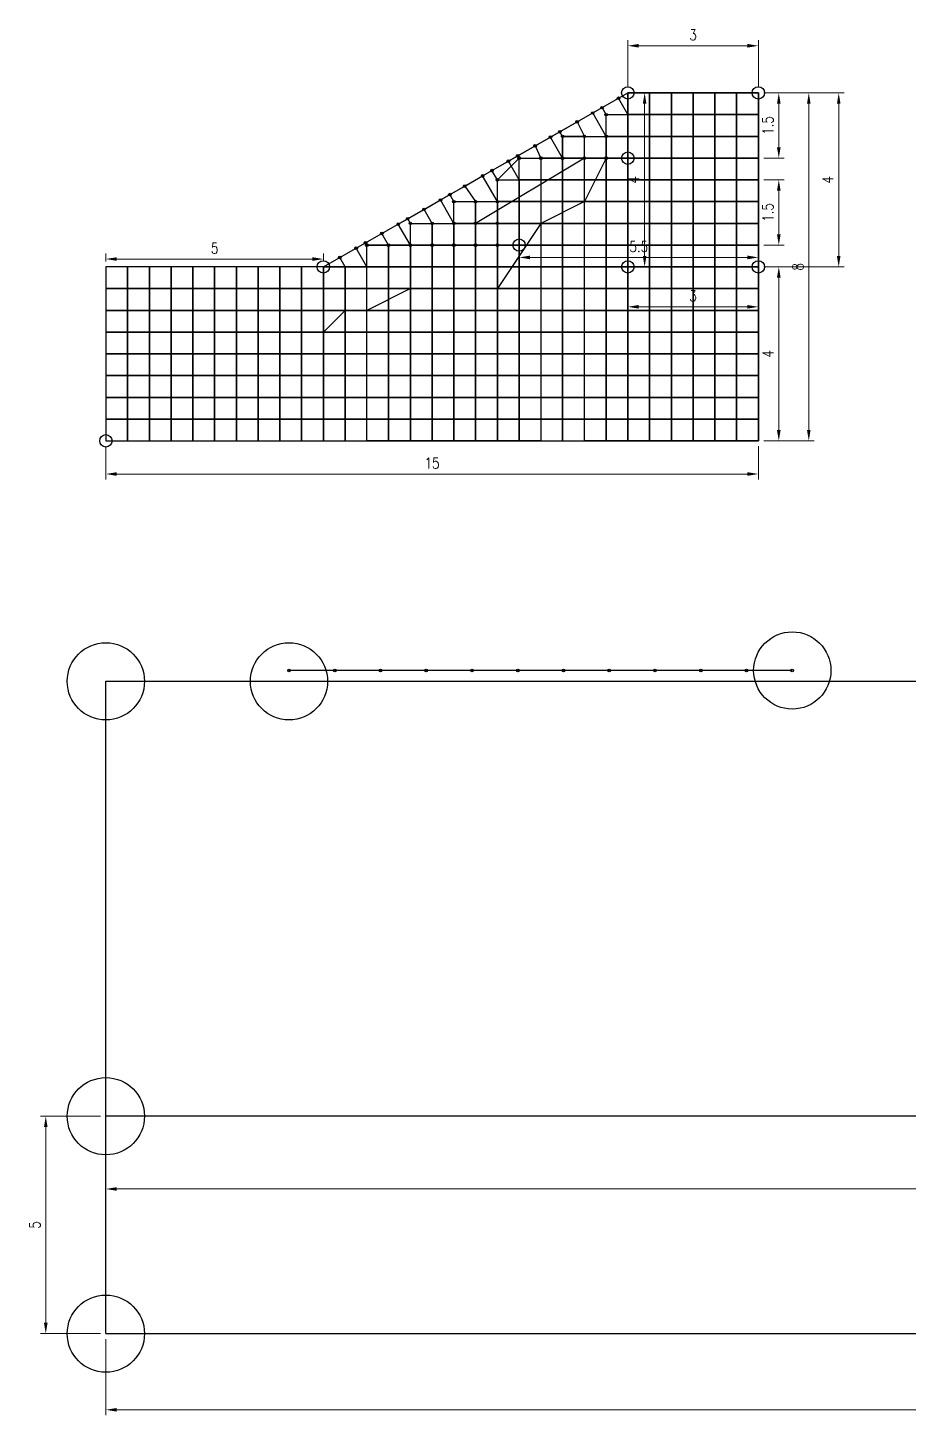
# Model space of a CAD drawing. Header units: millimetres. Extents: x -66 to 79, y -30 to 113.
# Drawn here: x -1.8 to 18.45, y -1.88 to 30.03 of the extents above; entities that cross this region are included whole.
import ezdxf

# ---------------------------------------------------------------- set-up
doc = ezdxf.new("R2010")
doc.units = ezdxf.units.MM
doc.layers.get('Defpoints').update_dxf_attribs({"color": 181})
for name, color, linetype in [('Interface_nodes', 161, 'Continuous'), ('Main_blokcs', 3, 'Continuous'), ('master_slave_nodes', 11, 'Continuous')]:
    doc.layers.add(name, color=color, linetype=linetype)
doc.styles.add('ROMANS', font='ROMANS.shx', dxfattribs={"width": 0.8})
doc.dimstyles.new('DIM_0.1', dxfattribs={"dimscale": 0.1, "dimtxt": 2.5, "dimasz": 2.5, "dimexe": 1.25, "dimexo": 1.25, "dimgap": 1.25, "dimtad": 1, "dimdec": 3, "dimzin": 11, "dimdsep": 46, "dimtxsty": 'ROMANS', "dimcen": 0, "dimclrd": 1, "dimclre": 1, "dimclrt": 7, "dimadec": 4, "dimazin": 3, "dimtfac": 1, "dimtdec": 3, "dimtofl": 0, "dimtmove": 2, "dimatfit": 3, "dimfxl": 1, "dimfrac": 2, "dimtolj": 1, "dimtzin": 11, "dimlwd": 0, "dimlwe": 0, "dimarcsym": 0})

# ---------------------------------------------------------------- blocks, each defined once
blk = doc.blocks.new('*D107')
at = {"layer": 'Defpoints', "color": 0, "transparency": 16777216}
for p in [(0, 20.53), (15, 20.53), (15, 19.767)]:
    blk.add_point(p, dxfattribs=at)
at = {"layer": 'master_slave_nodes', "color": 1, "lineweight": 0, "transparency": 16777216}
for p, q in [((0, 20.405), (0, 19.642)), ((15, 20.405), (15, 19.642)), ((0.25, 19.767), (14.75, 19.767))]:
    blk.add_line(p, q, dxfattribs=at)
at = {"layer": 'master_slave_nodes', "color": 1, "transparency": 16777216}
for points in [[(0.25, 19.808), (0.25, 19.725), (0, 19.767)], [(14.75, 19.808), (14.75, 19.725), (15, 19.767)]]:
    blk.add_solid(points, dxfattribs=at)
at = {"layer": 'master_slave_nodes', "color": 7, "transparency": 16777216, "insert": (7.5, 20.017), "char_height": 0.25, "attachment_point": 5, "style": 'ROMANS'}
blk.add_mtext('\\A1;15', dxfattribs=at)
blk = doc.blocks.new('*D108')
at = {"layer": 'Defpoints', "color": 0, "transparency": 16777216}
for p in [(15, 28.53), (15, 20.53), (16.16, 20.53)]:
    blk.add_point(p, dxfattribs=at)
at = {"layer": 'master_slave_nodes', "color": 1, "lineweight": 0, "transparency": 16777216}
for p, q in [((15.125, 28.53), (16.285, 28.53)), ((16.16, 28.28), (16.16, 20.78)), ((15.125, 20.53), (16.285, 20.53))]:
    blk.add_line(p, q, dxfattribs=at)
at = {"layer": 'master_slave_nodes', "color": 1, "transparency": 16777216}
for points in [[(16.118, 28.28), (16.201, 28.28), (16.16, 28.53)], [(16.118, 20.78), (16.201, 20.78), (16.16, 20.53)]]:
    blk.add_solid(points, dxfattribs=at)
at = {"layer": 'master_slave_nodes', "color": 7, "transparency": 16777216, "insert": (15.91, 24.53), "char_height": 0.25, "attachment_point": 5, "rotation": 90, "style": 'ROMANS'}
blk.add_mtext('\\A1;8', dxfattribs=at)
blk = doc.blocks.new('*D109')
at = {"layer": 'Defpoints', "color": 0, "transparency": 16777216}
for p in [(12, 29.614), (12, 28.53), (15, 28.53)]:
    blk.add_point(p, dxfattribs=at)
at = {"layer": 'master_slave_nodes', "color": 1, "lineweight": 0, "transparency": 16777216}
for p, q in [((12, 28.655), (12, 29.739)), ((15, 28.655), (15, 29.739)), ((14.75, 29.614), (12.25, 29.614))]:
    blk.add_line(p, q, dxfattribs=at)
at = {"layer": 'master_slave_nodes', "color": 1, "transparency": 16777216}
for points in [[(12.25, 29.656), (12.25, 29.572), (12, 29.614)], [(14.75, 29.656), (14.75, 29.572), (15, 29.614)]]:
    blk.add_solid(points, dxfattribs=at)
at = {"layer": 'master_slave_nodes', "color": 7, "transparency": 16777216, "insert": (13.5, 29.864), "char_height": 0.25, "attachment_point": 5, "style": 'ROMANS'}
blk.add_mtext('\\A1;3', dxfattribs=at)
blk = doc.blocks.new('*D110')
at = {"layer": 'Defpoints', "color": 0, "transparency": 16777216}
for p in [(12, 28.53), (12, 24.53), (12.386, 24.53)]:
    blk.add_point(p, dxfattribs=at)
at = {"layer": 'master_slave_nodes', "color": 1, "lineweight": 0, "transparency": 16777216}
for p, q in [((12.125, 28.53), (12.511, 28.53)), ((12.386, 28.28), (12.386, 24.78)), ((12.125, 24.53), (12.511, 24.53))]:
    blk.add_line(p, q, dxfattribs=at)
at = {"layer": 'master_slave_nodes', "color": 1, "transparency": 16777216}
for points in [[(12.344, 28.28), (12.427, 28.28), (12.386, 28.53)], [(12.344, 24.78), (12.427, 24.78), (12.386, 24.53)]]:
    blk.add_solid(points, dxfattribs=at)
at = {"layer": 'master_slave_nodes', "color": 7, "transparency": 16777216, "insert": (12.136, 26.53), "char_height": 0.25, "attachment_point": 5, "rotation": 90, "style": 'ROMANS'}
blk.add_mtext('\\A1;4', dxfattribs=at)
blk = doc.blocks.new('*D111')
at = {"layer": 'Defpoints', "color": 0, "transparency": 16777216}
for p in [(0, 24.71), (0, 24.53), (5, 24.53)]:
    blk.add_point(p, dxfattribs=at)
at = {"layer": 'master_slave_nodes', "color": 1, "lineweight": 0, "transparency": 16777216}
for p, q in [((0, 24.655), (0, 24.835)), ((4.75, 24.71), (0.25, 24.71)), ((5, 24.655), (5, 24.835))]:
    blk.add_line(p, q, dxfattribs=at)
at = {"layer": 'master_slave_nodes', "color": 1, "transparency": 16777216}
for points in [[(0.25, 24.751), (0.25, 24.668), (0, 24.71)], [(4.75, 24.751), (4.75, 24.668), (5, 24.71)]]:
    blk.add_solid(points, dxfattribs=at)
at = {"layer": 'master_slave_nodes', "color": 7, "transparency": 16777216, "insert": (2.5, 24.96), "char_height": 0.25, "attachment_point": 5, "style": 'ROMANS'}
blk.add_mtext('\\A1;5', dxfattribs=at)
blk = doc.blocks.new('*D112')
at = {"layer": 'Defpoints', "color": 0, "transparency": 16777216}
for p in [(15, 24.53), (15.47, 24.53), (15, 20.53)]:
    blk.add_point(p, dxfattribs=at)
at = {"layer": 'Main_blokcs', "color": 1, "lineweight": 0, "transparency": 16777216}
for p, q in [((15.125, 24.53), (15.595, 24.53)), ((15.47, 20.78), (15.47, 24.28)), ((15.125, 20.53), (15.595, 20.53))]:
    blk.add_line(p, q, dxfattribs=at)
at = {"layer": 'Main_blokcs', "color": 1, "transparency": 16777216}
for points in [[(15.428, 24.28), (15.512, 24.28), (15.47, 24.53)], [(15.428, 20.78), (15.512, 20.78), (15.47, 20.53)]]:
    blk.add_solid(points, dxfattribs=at)
at = {"layer": 'Main_blokcs', "color": 7, "transparency": 16777216, "insert": (15.22, 22.53), "char_height": 0.25, "attachment_point": 5, "rotation": 90, "style": 'ROMANS'}
blk.add_mtext('\\A1;4', dxfattribs=at)
blk = doc.blocks.new('*D113')
at = {"layer": 'Defpoints', "color": 0, "transparency": 16777216}
for p in [(15, 28.53), (15.47, 28.53), (15, 27.03)]:
    blk.add_point(p, dxfattribs=at)
at = {"layer": 'Main_blokcs', "color": 1, "lineweight": 0, "transparency": 16777216}
for p, q in [((15.125, 28.53), (15.595, 28.53)), ((15.47, 27.28), (15.47, 28.28)), ((15.125, 27.03), (15.595, 27.03))]:
    blk.add_line(p, q, dxfattribs=at)
at = {"layer": 'Main_blokcs', "color": 1, "transparency": 16777216}
for points in [[(15.428, 28.28), (15.512, 28.28), (15.47, 28.53)], [(15.428, 27.28), (15.512, 27.28), (15.47, 27.03)]]:
    blk.add_solid(points, dxfattribs=at)
at = {"layer": 'Main_blokcs', "color": 7, "transparency": 16777216, "insert": (15.22, 27.78), "char_height": 0.25, "attachment_point": 5, "rotation": 90, "style": 'ROMANS'}
blk.add_mtext('\\A1;1.5', dxfattribs=at)
blk = doc.blocks.new('*D114')
at = {"layer": 'Defpoints', "color": 0, "transparency": 16777216}
for p in [(9.5, 25.03), (15, 25.03), (15, 24.747)]:
    blk.add_point(p, dxfattribs=at)
at = {"layer": 'Main_blokcs', "color": 1, "lineweight": 0, "transparency": 16777216}
for p, q in [((9.5, 24.905), (9.5, 24.622)), ((15, 24.905), (15, 24.622)), ((9.75, 24.747), (14.75, 24.747))]:
    blk.add_line(p, q, dxfattribs=at)
at = {"layer": 'Main_blokcs', "color": 1, "transparency": 16777216}
for points in [[(9.75, 24.789), (9.75, 24.705), (9.5, 24.747)], [(14.75, 24.789), (14.75, 24.705), (15, 24.747)]]:
    blk.add_solid(points, dxfattribs=at)
at = {"layer": 'Main_blokcs', "color": 7, "transparency": 16777216, "insert": (12.25, 24.997), "char_height": 0.25, "attachment_point": 5, "style": 'ROMANS'}
blk.add_mtext('\\A1;5.5', dxfattribs=at)
blk = doc.blocks.new('*D115')
at = {"layer": 'Defpoints', "color": 0, "transparency": 16777216}
for p in [(15, 26.53), (15.47, 26.53), (15, 25.03)]:
    blk.add_point(p, dxfattribs=at)
at = {"layer": 'Main_blokcs', "color": 1, "lineweight": 0, "transparency": 16777216}
for p, q in [((15.125, 26.53), (15.595, 26.53)), ((15.47, 25.28), (15.47, 26.28)), ((15.125, 25.03), (15.595, 25.03))]:
    blk.add_line(p, q, dxfattribs=at)
at = {"layer": 'Main_blokcs', "color": 1, "transparency": 16777216}
for points in [[(15.428, 26.28), (15.512, 26.28), (15.47, 26.53)], [(15.428, 25.28), (15.512, 25.28), (15.47, 25.03)]]:
    blk.add_solid(points, dxfattribs=at)
at = {"layer": 'Main_blokcs', "color": 7, "transparency": 16777216, "insert": (15.22, 25.78), "char_height": 0.25, "attachment_point": 5, "rotation": 90, "style": 'ROMANS'}
blk.add_mtext('\\A1;1.5', dxfattribs=at)
blk = doc.blocks.new('*D116')
at = {"layer": 'Defpoints', "color": 0, "transparency": 16777216}
for p in [(12, 24.53), (15, 24.53), (15, 23.611)]:
    blk.add_point(p, dxfattribs=at)
at = {"layer": 'Main_blokcs', "color": 1, "lineweight": 0, "transparency": 16777216}
for p, q in [((12, 24.405), (12, 23.486)), ((15, 24.405), (15, 23.486)), ((12.25, 23.611), (14.75, 23.611))]:
    blk.add_line(p, q, dxfattribs=at)
at = {"layer": 'Main_blokcs', "color": 1, "transparency": 16777216}
for points in [[(12.25, 23.653), (12.25, 23.57), (12, 23.611)], [(14.75, 23.653), (14.75, 23.57), (15, 23.611)]]:
    blk.add_solid(points, dxfattribs=at)
at = {"layer": 'Main_blokcs', "color": 7, "transparency": 16777216, "insert": (13.5, 23.861), "char_height": 0.25, "attachment_point": 5, "style": 'ROMANS'}
blk.add_mtext('\\A1;3', dxfattribs=at)
blk = doc.blocks.new('*D117')
at = {"layer": 'Defpoints', "color": 0, "transparency": 16777216}
for p in [(15, 28.53), (16.848, 28.53), (15, 24.53)]:
    blk.add_point(p, dxfattribs=at)
at = {"layer": 'Main_blokcs', "color": 1, "lineweight": 0, "transparency": 16777216}
for p, q in [((15.125, 28.53), (16.973, 28.53)), ((16.848, 24.78), (16.848, 28.28)), ((15.125, 24.53), (16.973, 24.53))]:
    blk.add_line(p, q, dxfattribs=at)
at = {"layer": 'Main_blokcs', "color": 1, "transparency": 16777216}
for points in [[(16.806, 28.28), (16.889, 28.28), (16.848, 28.53)], [(16.806, 24.78), (16.889, 24.78), (16.848, 24.53)]]:
    blk.add_solid(points, dxfattribs=at)
at = {"layer": 'Main_blokcs', "color": 7, "transparency": 16777216, "insert": (16.598, 26.53), "char_height": 0.25, "attachment_point": 5, "rotation": 90, "style": 'ROMANS'}
blk.add_mtext('\\A1;4', dxfattribs=at)
blk = doc.blocks.new('*D125')
at = {"layer": 'Defpoints', "color": 0, "transparency": 16777216}
for p in [(0, 0), (60, 0), (60, -1.751)]:
    blk.add_point(p, dxfattribs=at)
at = {"layer": 'Main_blokcs', "color": 1, "lineweight": 0, "transparency": 16777216}
for p, q in [((0, -0.125), (0, -1.876)), ((60, -0.125), (60, -1.876)), ((0.25, -1.751), (59.75, -1.751))]:
    blk.add_line(p, q, dxfattribs=at)
at = {"layer": 'Main_blokcs', "color": 1, "transparency": 16777216}
for points in [[(0.25, -1.709), (0.25, -1.793), (0, -1.751)], [(59.75, -1.709), (59.75, -1.793), (60, -1.751)]]:
    blk.add_solid(points, dxfattribs=at)
at = {"layer": 'Main_blokcs', "color": 7, "transparency": 16777216, "insert": (30, -1.501), "char_height": 0.25, "attachment_point": 5, "style": 'ROMANS'}
blk.add_mtext('\\A1;60', dxfattribs=at)
blk = doc.blocks.new('*D126')
at = {"layer": 'Defpoints', "color": 0, "transparency": 16777216}
for p in [(-1.381, 5), (0, 5), (0, 0)]:
    blk.add_point(p, dxfattribs=at)
at = {"layer": 'Main_blokcs', "color": 1, "lineweight": 0, "transparency": 16777216}
for p, q in [((-0.125, 5), (-1.506, 5)), ((-1.381, 0.25), (-1.381, 4.75)), ((-0.125, 0), (-1.506, 0))]:
    blk.add_line(p, q, dxfattribs=at)
at = {"layer": 'Main_blokcs', "color": 1, "transparency": 16777216}
for points in [[(-1.423, 4.75), (-1.34, 4.75), (-1.381, 5)], [(-1.423, 0.25), (-1.34, 0.25), (-1.381, 0)]]:
    blk.add_solid(points, dxfattribs=at)
at = {"layer": 'Main_blokcs', "color": 7, "transparency": 16777216, "insert": (-1.631, 2.5), "char_height": 0.25, "attachment_point": 5, "rotation": 90, "style": 'ROMANS'}
blk.add_mtext('\\A1;5', dxfattribs=at)
blk = doc.blocks.new('*D134')
at = {"layer": 'Defpoints', "color": 0, "transparency": 16777216}
for p in [(0, 5), (40, 5), (0, 3.327)]:
    blk.add_point(p, dxfattribs=at)
at = {"layer": 'Main_blokcs', "color": 1, "lineweight": 0, "transparency": 16777216}
for p, q in [((0, 4.875), (0, 3.202)), ((40, 4.875), (40, 3.202)), ((39.75, 3.327), (0.25, 3.327))]:
    blk.add_line(p, q, dxfattribs=at)
at = {"layer": 'Main_blokcs', "color": 1, "transparency": 16777216}
for points in [[(0.25, 3.368), (0.25, 3.285), (0, 3.327)], [(39.75, 3.368), (39.75, 3.285), (40, 3.327)]]:
    blk.add_solid(points, dxfattribs=at)
at = {"layer": 'Main_blokcs', "color": 7, "transparency": 16777216, "insert": (20, 3.577), "char_height": 0.25, "attachment_point": 5, "style": 'ROMANS'}
blk.add_mtext('\\A1;40', dxfattribs=at)
blk = doc.blocks.new('*U137')
at = {"layer": 'Interface_nodes'}
blk.add_circle((0, 0), 0.0296, dxfattribs=at)
blk = doc.blocks.new('*U138')
at = {"layer": 'Main_blokcs', "color": 0, "linetype": 'ByBlock', "lineweight": -2, "transparency": 16777216}
for p in [(4.21, 15.249), (5.262, 15.249), (6.314, 15.249), (7.365, 15.249), (8.417, 15.249), (9.469, 15.249), (10.521, 15.249), (11.573, 15.249), (12.625, 15.249), (13.676, 15.249), (14.728, 15.249), (15.78, 15.249)]:
    blk.add_blockref('*U137', p, dxfattribs=at)

msp = doc.modelspace()

# ---------------------------------------------------------------- linework, layer by layer
for points in [[(12, 28.5296), (12.5, 28.5296), (12.5, 28.0296), (12, 28.0296)], [(12.5, 28.5296), (13, 28.5296), (13, 28.0296), (12.5, 28.0296)], [(13, 28.5296), (13.5, 28.5296), (13.5, 28.0296), (13, 28.0296)], [(13.5, 28.5296), (14, 28.5296), (14, 28.0296), (13.5, 28.0296)], [(14, 28.5296), (14.5, 28.5296), (14.5, 28.0296), (14, 28.0296)], [(14.5, 28.5296), (15, 28.5296), (15, 28.0296), (14.5, 28.0296)], [(11.5, 28.0296), (12, 28.0296), (12, 27.5296), (11.5, 27.5296)], [(12, 28.0296), (12.5, 28.0296), (12.5, 27.5296), (12, 27.5296)], [(12.5, 28.0296), (13, 28.0296), (13, 27.5296), (12.5, 27.5296)], [(13, 28.0296), (13.5, 28.0296), (13.5, 27.5296), (13, 27.5296)], [(13.5, 28.0296), (14, 28.0296), (14, 27.5296), (13.5, 27.5296)], [(14, 28.0296), (14.5, 28.0296), (14.5, 27.5296), (14, 27.5296)], [(14.5, 28.0296), (15, 28.0296), (15, 27.5296), (14.5, 27.5296)], [(11, 27.5296), (10.5, 27.5296), (10.5, 27.0296), (11, 27.0296)], [(11, 27.5296), (11.5, 27.5296), (11.5, 27.0296), (11, 27.0296)], [(11.5, 27.5296), (12, 27.5296), (12, 27.0296), (11.5, 27.0296)], [(12, 27.5296), (12.5, 27.5296), (12.5, 27.0296), (12, 27.0296)], [(12.5, 27.5296), (13, 27.5296), (13, 27.0296), (12.5, 27.0296)], [(13, 27.5296), (13.5, 27.5296), (13.5, 27.0296), (13, 27.0296)], [(13.5, 27.5296), (14, 27.5296), (14, 27.0296), (13.5, 27.0296)], [(14, 27.5296), (14.5, 27.5296), (14.5, 27.0296), (14, 27.0296)], [(14.5, 27.5296), (15, 27.5296), (15, 27.0296), (14.5, 27.0296)], [(9.5, 27.0296), (10, 27.0296), (10, 26.5296), (9.5, 26.5296)], [(10.5, 27.0296), (10, 27.0296), (10, 26.5296), (10.5, 26.5296)], [(11, 27.0296), (10.5, 27.0296), (10.5, 26.5296), (11, 26.5296)], [(11, 27.0296), (11.5, 27.0296), (11.5, 26.5296), (11, 26.5296)], [(11.5, 27.0296), (12, 27.0296), (12, 26.5296), (11.5, 26.5296)], [(12, 27.0296), (12.5, 27.0296), (12.5, 26.5296), (12, 26.5296)], [(12.5, 27.0296), (13, 27.0296), (13, 26.5296), (12.5, 26.5296)], [(13, 27.0296), (13.5, 27.0296), (13.5, 26.5296), (13, 26.5296)], [(13.5, 27.0296), (14, 27.0296), (14, 26.5296), (13.5, 26.5296)], [(14, 27.0296), (14.5, 27.0296), (14.5, 26.5296), (14, 26.5296)], [(14.5, 27.0296), (15, 27.0296), (15, 26.5296), (14.5, 26.5296)], [(9, 26.5296), (9.5, 26.5296), (9.5, 26.0296), (9, 26.0296)], [(9.5, 26.5296), (10, 26.5296), (10, 26.0296), (9.5, 26.0296)], [(10.5, 26.5296), (10, 26.5296), (10, 26.0296), (10.5, 26.0296)], [(11, 26.5296), (10.5, 26.5296), (10.5, 26.0296), (11, 26.0296)], [(11, 26.5296), (11.5, 26.5296), (11.5, 26.0296), (11, 26.0296)], [(11.5, 26.5296), (12, 26.5296), (12, 26.0296), (11.5, 26.0296)], [(12, 26.5296), (12.5, 26.5296), (12.5, 26.0296), (12, 26.0296)], [(12.5, 26.5296), (13, 26.5296), (13, 26.0296), (12.5, 26.0296)], [(13, 26.5296), (13.5, 26.5296), (13.5, 26.0296), (13, 26.0296)], [(13.5, 26.5296), (14, 26.5296), (14, 26.0296), (13.5, 26.0296)], [(14, 26.5296), (14.5, 26.5296), (14.5, 26.0296), (14, 26.0296)], [(14.5, 26.5296), (15, 26.5296), (15, 26.0296), (14.5, 26.0296)], [(8, 26.0296), (8.5, 26.0296), (8.5, 25.5296), (8, 25.5296)], [(8.5, 26.0296), (9, 26.0296), (9, 25.5296), (8.5, 25.5296)], [(9, 26.0296), (9.5, 26.0296), (9.5, 25.5296), (9, 25.5296)], [(9.5, 26.0296), (10, 26.0296), (10, 25.5296), (9.5, 25.5296)], [(10.5, 26.0296), (10, 26.0296), (10, 25.5296), (10.5, 25.5296)], [(11, 26.0296), (10.5, 26.0296), (10.5, 25.5296), (11, 25.5296)], [(11, 26.0296), (11.5, 26.0296), (11.5, 25.5296), (11, 25.5296)], [(11.5, 26.0296), (12, 26.0296), (12, 25.5296), (11.5, 25.5296)], [(12, 26.0296), (12.5, 26.0296), (12.5, 25.5296), (12, 25.5296)], [(12.5, 26.0296), (13, 26.0296), (13, 25.5296), (12.5, 25.5296)], [(13, 26.0296), (13.5, 26.0296), (13.5, 25.5296), (13, 25.5296)], [(13.5, 26.0296), (14, 26.0296), (14, 25.5296), (13.5, 25.5296)], [(14, 26.0296), (14.5, 26.0296), (14.5, 25.5296), (14, 25.5296)], [(14.5, 26.0296), (15, 26.0296), (15, 25.5296), (14.5, 25.5296)], [(7, 25.5296), (7.5, 25.5296), (7.5, 25.0296), (7, 25.0296)], [(7.5, 25.5296), (8, 25.5296), (8, 25.0296), (7.5, 25.0296)], [(8, 25.5296), (8.5, 25.5296), (8.5, 25.0296), (8, 25.0296)], [(8.5, 25.5296), (9, 25.5296), (9, 25.0296), (8.5, 25.0296)], [(9, 25.5296), (9.5, 25.5296), (9.5, 25.0296), (9, 25.0296)], [(9.5, 25.5296), (10, 25.5296), (10, 25.0296), (9.5, 25.0296)], [(10.5, 25.5296), (10, 25.5296), (10, 25.0296), (10.5, 25.0296)], [(11, 25.5296), (10.5, 25.5296), (10.5, 25.0296), (11, 25.0296)], [(11, 25.5296), (11.5, 25.5296), (11.5, 25.0296), (11, 25.0296)], [(11.5, 25.5296), (12, 25.5296), (12, 25.0296), (11.5, 25.0296)], [(12, 25.5296), (12.5, 25.5296), (12.5, 25.0296), (12, 25.0296)], [(12.5, 25.5296), (13, 25.5296), (13, 25.0296), (12.5, 25.0296)], [(13, 25.5296), (13.5, 25.5296), (13.5, 25.0296), (13, 25.0296)], [(13.5, 25.5296), (14, 25.5296), (14, 25.0296), (13.5, 25.0296)], [(14, 25.5296), (14.5, 25.5296), (14.5, 25.0296), (14, 25.0296)], [(14.5, 25.5296), (15, 25.5296), (15, 25.0296), (14.5, 25.0296)], [(6, 25.0296), (6.5, 25.0296), (6.5, 24.5296), (6, 24.5296)], [(6.5, 25.0296), (7, 25.0296), (7, 24.5296), (6.5, 24.5296)], [(7, 25.0296), (7.5, 25.0296), (7.5, 24.5296), (7, 24.5296)], [(7.5, 25.0296), (8, 25.0296), (8, 24.5296), (7.5, 24.5296)], [(8, 25.0296), (8.5, 25.0296), (8.5, 24.5296), (8, 24.5296)], [(8.5, 25.0296), (9, 25.0296), (9, 24.5296), (8.5, 24.5296)], [(9, 25.0296), (9.5, 25.0296), (9.5, 24.5296), (9, 24.5296)], [(9.5, 25.0296), (10, 25.0296), (10, 24.5296), (9.5, 24.5296)], [(10.5, 25.0296), (10, 25.0296), (10, 24.5296), (10.5, 24.5296)], [(11, 25.0296), (10.5, 25.0296), (10.5, 24.5296), (11, 24.5296)], [(11, 25.0296), (11.5, 25.0296), (11.5, 24.5296), (11, 24.5296)], [(11.5, 25.0296), (12, 25.0296), (12, 24.5296), (11.5, 24.5296)], [(12, 25.0296), (12.5, 25.0296), (12.5, 24.5296), (12, 24.5296)], [(12.5, 25.0296), (13, 25.0296), (13, 24.5296), (12.5, 24.5296)], [(13, 25.0296), (13.5, 25.0296), (13.5, 24.5296), (13, 24.5296)], [(13.5, 25.0296), (14, 25.0296), (14, 24.5296), (13.5, 24.5296)], [(14, 25.0296), (14.5, 25.0296), (14.5, 24.5296), (14, 24.5296)], [(14.5, 25.0296), (15, 25.0296), (15, 24.5296), (14.5, 24.5296)], [(0.5, 24.5296), (0, 24.5296), (0, 24.0296), (0.5, 24.0296)], [(1, 24.5296), (0.5, 24.5296), (0.5, 24.0296), (1, 24.0296)], [(1.5, 24.5296), (1, 24.5296), (1, 24.0296), (1.5, 24.0296)], [(2, 24.5296), (1.5, 24.5296), (1.5, 24.0296), (2, 24.0296)], [(2.5, 24.5296), (2, 24.5296), (2, 24.0296), (2.5, 24.0296)], [(3, 24.5296), (2.5, 24.5296), (2.5, 24.0296), (3, 24.0296)], [(3.5, 24.5296), (3, 24.5296), (3, 24.0296), (3.5, 24.0296)], [(4, 24.5296), (3.5, 24.5296), (3.5, 24.0296), (4, 24.0296)], [(4.5, 24.5296), (4, 24.5296), (4, 24.0296), (4.5, 24.0296)], [(5, 24.5296), (4.5, 24.5296), (4.5, 24.0296), (5, 24.0296)], [(5.5, 24.5296), (5, 24.5296), (5, 24.0296), (5.5, 24.0296)], [(6, 24.5296), (5.5, 24.5296), (5.5, 24.0296), (6, 24.0296)], [(6, 24.5296), (6.5, 24.5296), (6.5, 24.0296), (6, 24.0296)], [(6.5, 24.5296), (7, 24.5296), (7, 24.0296), (6.5, 24.0296)], [(7, 24.5296), (7.5, 24.5296), (7.5, 24.0296), (7, 24.0296)], [(7.5, 24.5296), (8, 24.5296), (8, 24.0296), (7.5, 24.0296)], [(8, 24.5296), (8.5, 24.5296), (8.5, 24.0296), (8, 24.0296)], [(8.5, 24.5296), (9, 24.5296), (9, 24.0296), (8.5, 24.0296)], [(9, 24.5296), (9.5, 24.5296), (9.5, 24.0296), (9, 24.0296)], [(9.5, 24.5296), (10, 24.5296), (10, 24.0296), (9.5, 24.0296)], [(10.5, 24.5296), (10, 24.5296), (10, 24.0296), (10.5, 24.0296)], [(11, 24.5296), (10.5, 24.5296), (10.5, 24.0296), (11, 24.0296)], [(11, 24.5296), (11.5, 24.5296), (11.5, 24.0296), (11, 24.0296)], [(11.5, 24.5296), (12, 24.5296), (12, 24.0296), (11.5, 24.0296)], [(12, 24.5296), (12.5, 24.5296), (12.5, 24.0296), (12, 24.0296)], [(12.5, 24.5296), (13, 24.5296), (13, 24.0296), (12.5, 24.0296)], [(13, 24.5296), (13.5, 24.5296), (13.5, 24.0296), (13, 24.0296)], [(13.5, 24.5296), (14, 24.5296), (14, 24.0296), (13.5, 24.0296)], [(14, 24.5296), (14.5, 24.5296), (14.5, 24.0296), (14, 24.0296)], [(14.5, 24.5296), (15, 24.5296), (15, 24.0296), (14.5, 24.0296)], [(0.5, 24.0296), (0, 24.0296), (0, 23.5296), (0.5, 23.5296)], [(1, 24.0296), (0.5, 24.0296), (0.5, 23.5296), (1, 23.5296)], [(1.5, 24.0296), (1, 24.0296), (1, 23.5296), (1.5, 23.5296)], [(2, 24.0296), (1.5, 24.0296), (1.5, 23.5296), (2, 23.5296)], [(2.5, 24.0296), (2, 24.0296), (2, 23.5296), (2.5, 23.5296)], [(3, 24.0296), (2.5, 24.0296), (2.5, 23.5296), (3, 23.5296)], [(3.5, 24.0296), (3, 24.0296), (3, 23.5296), (3.5, 23.5296)], [(4, 24.0296), (3.5, 24.0296), (3.5, 23.5296), (4, 23.5296)], [(4.5, 24.0296), (4, 24.0296), (4, 23.5296), (4.5, 23.5296)], [(5, 24.0296), (4.5, 24.0296), (4.5, 23.5296), (5, 23.5296)], [(5.5, 24.0296), (5, 24.0296), (5, 23.5296), (5.5, 23.5296)], [(6, 24.0296), (5.5, 24.0296), (5.5, 23.5296), (6, 23.5296)], [(6, 24.0296), (6.5, 24.0296), (6.5, 23.5296), (6, 23.5296)], [(6.5, 24.0296), (7, 24.0296), (7, 23.5296), (6.5, 23.5296)], [(7, 24.0296), (7.5, 24.0296), (7.5, 23.5296), (7, 23.5296)], [(7.5, 24.0296), (8, 24.0296), (8, 23.5296), (7.5, 23.5296)], [(8, 24.0296), (8.5, 24.0296), (8.5, 23.5296), (8, 23.5296)], [(8.5, 24.0296), (9, 24.0296), (9, 23.5296), (8.5, 23.5296)], [(9, 24.0296), (9.5, 24.0296), (9.5, 23.5296), (9, 23.5296)], [(9.5, 24.0296), (10, 24.0296), (10, 23.5296), (9.5, 23.5296)], [(10.5, 24.0296), (10, 24.0296), (10, 23.5296), (10.5, 23.5296)], [(11, 24.0296), (10.5, 24.0296), (10.5, 23.5296), (11, 23.5296)], [(11, 24.0296), (11.5, 24.0296), (11.5, 23.5296), (11, 23.5296)], [(11.5, 24.0296), (12, 24.0296), (12, 23.5296), (11.5, 23.5296)], [(12, 24.0296), (12.5, 24.0296), (12.5, 23.5296), (12, 23.5296)], [(12.5, 24.0296), (13, 24.0296), (13, 23.5296), (12.5, 23.5296)], [(13, 24.0296), (13.5, 24.0296), (13.5, 23.5296), (13, 23.5296)], [(13.5, 24.0296), (14, 24.0296), (14, 23.5296), (13.5, 23.5296)], [(14, 24.0296), (14.5, 24.0296), (14.5, 23.5296), (14, 23.5296)], [(14.5, 24.0296), (15, 24.0296), (15, 23.5296), (14.5, 23.5296)], [(0.5, 23.5296), (0, 23.5296), (0, 23.0296), (0.5, 23.0296)], [(1, 23.5296), (0.5, 23.5296), (0.5, 23.0296), (1, 23.0296)], [(1.5, 23.5296), (1, 23.5296), (1, 23.0296), (1.5, 23.0296)], [(2, 23.5296), (1.5, 23.5296), (1.5, 23.0296), (2, 23.0296)], [(2.5, 23.5296), (2, 23.5296), (2, 23.0296), (2.5, 23.0296)], [(3, 23.5296), (2.5, 23.5296), (2.5, 23.0296), (3, 23.0296)], [(3.5, 23.5296), (3, 23.5296), (3, 23.0296), (3.5, 23.0296)], [(4, 23.5296), (3.5, 23.5296), (3.5, 23.0296), (4, 23.0296)], [(4.5, 23.5296), (4, 23.5296), (4, 23.0296), (4.5, 23.0296)], [(5, 23.5296), (4.5, 23.5296), (4.5, 23.0296), (5, 23.0296)], [(5.5, 23.5296), (5, 23.5296), (5, 23.0296), (5.5, 23.0296)], [(6, 23.5296), (5.5, 23.5296), (5.5, 23.0296), (6, 23.0296)], [(6, 23.5296), (6.5, 23.5296), (6.5, 23.0296), (6, 23.0296)], [(6.5, 23.5296), (7, 23.5296), (7, 23.0296), (6.5, 23.0296)], [(7, 23.5296), (7.5, 23.5296), (7.5, 23.0296), (7, 23.0296)], [(7.5, 23.5296), (8, 23.5296), (8, 23.0296), (7.5, 23.0296)], [(8, 23.5296), (8.5, 23.5296), (8.5, 23.0296), (8, 23.0296)], [(8.5, 23.5296), (9, 23.5296), (9, 23.0296), (8.5, 23.0296)], [(9, 23.5296), (9.5, 23.5296), (9.5, 23.0296), (9, 23.0296)], [(9.5, 23.5296), (10, 23.5296), (10, 23.0296), (9.5, 23.0296)], [(10.5, 23.5296), (10, 23.5296), (10, 23.0296), (10.5, 23.0296)], [(11, 23.5296), (10.5, 23.5296), (10.5, 23.0296), (11, 23.0296)], [(11, 23.5296), (11.5, 23.5296), (11.5, 23.0296), (11, 23.0296)], [(11.5, 23.5296), (12, 23.5296), (12, 23.0296), (11.5, 23.0296)], [(12, 23.5296), (12.5, 23.5296), (12.5, 23.0296), (12, 23.0296)], [(12.5, 23.5296), (13, 23.5296), (13, 23.0296), (12.5, 23.0296)], [(13, 23.5296), (13.5, 23.5296), (13.5, 23.0296), (13, 23.0296)], [(13.5, 23.5296), (14, 23.5296), (14, 23.0296), (13.5, 23.0296)], [(14, 23.5296), (14.5, 23.5296), (14.5, 23.0296), (14, 23.0296)], [(14.5, 23.5296), (15, 23.5296), (15, 23.0296), (14.5, 23.0296)], [(0.5, 23.0296), (0, 23.0296), (0, 22.5296), (0.5, 22.5296)], [(1, 23.0296), (0.5, 23.0296), (0.5, 22.5296), (1, 22.5296)], [(1.5, 23.0296), (1, 23.0296), (1, 22.5296), (1.5, 22.5296)], [(2, 23.0296), (1.5, 23.0296), (1.5, 22.5296), (2, 22.5296)], [(2.5, 23.0296), (2, 23.0296), (2, 22.5296), (2.5, 22.5296)], [(3, 23.0296), (2.5, 23.0296), (2.5, 22.5296), (3, 22.5296)], [(3.5, 23.0296), (3, 23.0296), (3, 22.5296), (3.5, 22.5296)], [(4, 23.0296), (3.5, 23.0296), (3.5, 22.5296), (4, 22.5296)], [(4.5, 23.0296), (4, 23.0296), (4, 22.5296), (4.5, 22.5296)], [(5, 23.0296), (4.5, 23.0296), (4.5, 22.5296), (5, 22.5296)], [(5.5, 23.0296), (5, 23.0296), (5, 22.5296), (5.5, 22.5296)], [(6, 23.0296), (5.5, 23.0296), (5.5, 22.5296), (6, 22.5296)], [(6, 23.0296), (6.5, 23.0296), (6.5, 22.5296), (6, 22.5296)], [(6.5, 23.0296), (7, 23.0296), (7, 22.5296), (6.5, 22.5296)], [(7, 23.0296), (7.5, 23.0296), (7.5, 22.5296), (7, 22.5296)], [(7.5, 23.0296), (8, 23.0296), (8, 22.5296), (7.5, 22.5296)], [(8, 23.0296), (8.5, 23.0296), (8.5, 22.5296), (8, 22.5296)], [(8.5, 23.0296), (9, 23.0296), (9, 22.5296), (8.5, 22.5296)], [(9, 23.0296), (9.5, 23.0296), (9.5, 22.5296), (9, 22.5296)], [(9.5, 23.0296), (10, 23.0296), (10, 22.5296), (9.5, 22.5296)], [(10.5, 23.0296), (10, 23.0296), (10, 22.5296), (10.5, 22.5296)], [(11, 23.0296), (10.5, 23.0296), (10.5, 22.5296), (11, 22.5296)], [(11, 23.0296), (11.5, 23.0296), (11.5, 22.5296), (11, 22.5296)], [(11.5, 23.0296), (12, 23.0296), (12, 22.5296), (11.5, 22.5296)], [(12, 23.0296), (12.5, 23.0296), (12.5, 22.5296), (12, 22.5296)], [(12.5, 23.0296), (13, 23.0296), (13, 22.5296), (12.5, 22.5296)], [(13, 23.0296), (13.5, 23.0296), (13.5, 22.5296), (13, 22.5296)], [(13.5, 23.0296), (14, 23.0296), (14, 22.5296), (13.5, 22.5296)], [(14, 23.0296), (14.5, 23.0296), (14.5, 22.5296), (14, 22.5296)], [(14.5, 23.0296), (15, 23.0296), (15, 22.5296), (14.5, 22.5296)], [(0.5, 22.5296), (0, 22.5296), (0, 22.0296), (0.5, 22.0296)], [(1, 22.5296), (0.5, 22.5296), (0.5, 22.0296), (1, 22.0296)], [(1.5, 22.5296), (1, 22.5296), (1, 22.0296), (1.5, 22.0296)], [(2, 22.5296), (1.5, 22.5296), (1.5, 22.0296), (2, 22.0296)], [(2.5, 22.5296), (2, 22.5296), (2, 22.0296), (2.5, 22.0296)], [(3, 22.5296), (2.5, 22.5296), (2.5, 22.0296), (3, 22.0296)], [(3.5, 22.5296), (3, 22.5296), (3, 22.0296), (3.5, 22.0296)], [(4, 22.5296), (3.5, 22.5296), (3.5, 22.0296), (4, 22.0296)], [(4.5, 22.5296), (4, 22.5296), (4, 22.0296), (4.5, 22.0296)], [(5, 22.5296), (4.5, 22.5296), (4.5, 22.0296), (5, 22.0296)], [(5.5, 22.5296), (5, 22.5296), (5, 22.0296), (5.5, 22.0296)], [(6, 22.5296), (5.5, 22.5296), (5.5, 22.0296), (6, 22.0296)], [(6, 22.5296), (6.5, 22.5296), (6.5, 22.0296), (6, 22.0296)], [(6.5, 22.5296), (7, 22.5296), (7, 22.0296), (6.5, 22.0296)], [(7, 22.5296), (7.5, 22.5296), (7.5, 22.0296), (7, 22.0296)], [(7.5, 22.5296), (8, 22.5296), (8, 22.0296), (7.5, 22.0296)], [(8, 22.5296), (8.5, 22.5296), (8.5, 22.0296), (8, 22.0296)], [(8.5, 22.5296), (9, 22.5296), (9, 22.0296), (8.5, 22.0296)], [(9, 22.5296), (9.5, 22.5296), (9.5, 22.0296), (9, 22.0296)], [(9.5, 22.5296), (10, 22.5296), (10, 22.0296), (9.5, 22.0296)], [(10.5, 22.5296), (10, 22.5296), (10, 22.0296), (10.5, 22.0296)], [(11, 22.5296), (10.5, 22.5296), (10.5, 22.0296), (11, 22.0296)], [(11, 22.5296), (11.5, 22.5296), (11.5, 22.0296), (11, 22.0296)], [(11.5, 22.5296), (12, 22.5296), (12, 22.0296), (11.5, 22.0296)], [(12, 22.5296), (12.5, 22.5296), (12.5, 22.0296), (12, 22.0296)], [(12.5, 22.5296), (13, 22.5296), (13, 22.0296), (12.5, 22.0296)], [(13, 22.5296), (13.5, 22.5296), (13.5, 22.0296), (13, 22.0296)], [(13.5, 22.5296), (14, 22.5296), (14, 22.0296), (13.5, 22.0296)], [(14, 22.5296), (14.5, 22.5296), (14.5, 22.0296), (14, 22.0296)], [(14.5, 22.5296), (15, 22.5296), (15, 22.0296), (14.5, 22.0296)], [(0.5, 22.0296), (0, 22.0296), (0, 21.5296), (0.5, 21.5296)], [(1, 22.0296), (0.5, 22.0296), (0.5, 21.5296), (1, 21.5296)], [(1.5, 22.0296), (1, 22.0296), (1, 21.5296), (1.5, 21.5296)], [(2, 22.0296), (1.5, 22.0296), (1.5, 21.5296), (2, 21.5296)], [(2.5, 22.0296), (2, 22.0296), (2, 21.5296), (2.5, 21.5296)], [(3, 22.0296), (2.5, 22.0296), (2.5, 21.5296), (3, 21.5296)], [(3.5, 22.0296), (3, 22.0296), (3, 21.5296), (3.5, 21.5296)], [(4, 22.0296), (3.5, 22.0296), (3.5, 21.5296), (4, 21.5296)], [(4.5, 22.0296), (4, 22.0296), (4, 21.5296), (4.5, 21.5296)], [(5, 22.0296), (4.5, 22.0296), (4.5, 21.5296), (5, 21.5296)], [(5.5, 22.0296), (5, 22.0296), (5, 21.5296), (5.5, 21.5296)], [(6, 22.0296), (5.5, 22.0296), (5.5, 21.5296), (6, 21.5296)], [(6, 22.0296), (6.5, 22.0296), (6.5, 21.5296), (6, 21.5296)], [(6.5, 22.0296), (7, 22.0296), (7, 21.5296), (6.5, 21.5296)], [(7, 22.0296), (7.5, 22.0296), (7.5, 21.5296), (7, 21.5296)], [(7.5, 22.0296), (8, 22.0296), (8, 21.5296), (7.5, 21.5296)], [(8, 22.0296), (8.5, 22.0296), (8.5, 21.5296), (8, 21.5296)], [(8.5, 22.0296), (9, 22.0296), (9, 21.5296), (8.5, 21.5296)], [(9, 22.0296), (9.5, 22.0296), (9.5, 21.5296), (9, 21.5296)], [(9.5, 22.0296), (10, 22.0296), (10, 21.5296), (9.5, 21.5296)], [(10.5, 22.0296), (10, 22.0296), (10, 21.5296), (10.5, 21.5296)], [(11, 22.0296), (10.5, 22.0296), (10.5, 21.5296), (11, 21.5296)], [(11, 22.0296), (11.5, 22.0296), (11.5, 21.5296), (11, 21.5296)], [(11.5, 22.0296), (12, 22.0296), (12, 21.5296), (11.5, 21.5296)], [(12, 22.0296), (12.5, 22.0296), (12.5, 21.5296), (12, 21.5296)], [(12.5, 22.0296), (13, 22.0296), (13, 21.5296), (12.5, 21.5296)], [(13, 22.0296), (13.5, 22.0296), (13.5, 21.5296), (13, 21.5296)], [(13.5, 22.0296), (14, 22.0296), (14, 21.5296), (13.5, 21.5296)], [(14, 22.0296), (14.5, 22.0296), (14.5, 21.5296), (14, 21.5296)], [(14.5, 22.0296), (15, 22.0296), (15, 21.5296), (14.5, 21.5296)], [(0.5, 21.5296), (0, 21.5296), (0, 21.0296), (0.5, 21.0296)], [(1, 21.5296), (0.5, 21.5296), (0.5, 21.0296), (1, 21.0296)], [(1.5, 21.5296), (1, 21.5296), (1, 21.0296), (1.5, 21.0296)], [(2, 21.5296), (1.5, 21.5296), (1.5, 21.0296), (2, 21.0296)], [(2.5, 21.5296), (2, 21.5296), (2, 21.0296), (2.5, 21.0296)], [(3, 21.5296), (2.5, 21.5296), (2.5, 21.0296), (3, 21.0296)], [(3.5, 21.5296), (3, 21.5296), (3, 21.0296), (3.5, 21.0296)], [(4, 21.5296), (3.5, 21.5296), (3.5, 21.0296), (4, 21.0296)], [(4.5, 21.5296), (4, 21.5296), (4, 21.0296), (4.5, 21.0296)], [(5, 21.5296), (4.5, 21.5296), (4.5, 21.0296), (5, 21.0296)], [(5.5, 21.5296), (5, 21.5296), (5, 21.0296), (5.5, 21.0296)], [(6, 21.5296), (5.5, 21.5296), (5.5, 21.0296), (6, 21.0296)], [(6, 21.5296), (6.5, 21.5296), (6.5, 21.0296), (6, 21.0296)], [(6.5, 21.5296), (7, 21.5296), (7, 21.0296), (6.5, 21.0296)], [(7, 21.5296), (7.5, 21.5296), (7.5, 21.0296), (7, 21.0296)], [(7.5, 21.5296), (8, 21.5296), (8, 21.0296), (7.5, 21.0296)], [(8, 21.5296), (8.5, 21.5296), (8.5, 21.0296), (8, 21.0296)], [(8.5, 21.5296), (9, 21.5296), (9, 21.0296), (8.5, 21.0296)], [(9, 21.5296), (9.5, 21.5296), (9.5, 21.0296), (9, 21.0296)], [(9.5, 21.5296), (10, 21.5296), (10, 21.0296), (9.5, 21.0296)], [(10.5, 21.5296), (10, 21.5296), (10, 21.0296), (10.5, 21.0296)], [(11, 21.5296), (10.5, 21.5296), (10.5, 21.0296), (11, 21.0296)], [(11, 21.5296), (11.5, 21.5296), (11.5, 21.0296), (11, 21.0296)], [(11.5, 21.5296), (12, 21.5296), (12, 21.0296), (11.5, 21.0296)], [(12, 21.5296), (12.5, 21.5296), (12.5, 21.0296), (12, 21.0296)], [(12.5, 21.5296), (13, 21.5296), (13, 21.0296), (12.5, 21.0296)], [(13, 21.5296), (13.5, 21.5296), (13.5, 21.0296), (13, 21.0296)], [(13.5, 21.5296), (14, 21.5296), (14, 21.0296), (13.5, 21.0296)], [(14, 21.5296), (14.5, 21.5296), (14.5, 21.0296), (14, 21.0296)], [(14.5, 21.5296), (15, 21.5296), (15, 21.0296), (14.5, 21.0296)], [(0.5, 21.0296), (0, 21.0296), (0, 20.5296), (0.5, 20.5296)], [(1, 21.0296), (0.5, 21.0296), (0.5, 20.5296), (1, 20.5296)], [(1.5, 21.0296), (1, 21.0296), (1, 20.5296), (1.5, 20.5296)], [(2, 21.0296), (1.5, 21.0296), (1.5, 20.5296), (2, 20.5296)], [(2.5, 21.0296), (2, 21.0296), (2, 20.5296), (2.5, 20.5296)], [(3, 21.0296), (2.5, 21.0296), (2.5, 20.5296), (3, 20.5296)], [(3.5, 21.0296), (3, 21.0296), (3, 20.5296), (3.5, 20.5296)], [(4, 21.0296), (3.5, 21.0296), (3.5, 20.5296), (4, 20.5296)], [(4.5, 21.0296), (4, 21.0296), (4, 20.5296), (4.5, 20.5296)], [(5, 21.0296), (4.5, 21.0296), (4.5, 20.5296), (5, 20.5296)], [(5.5, 21.0296), (5, 21.0296), (5, 20.5296), (5.5, 20.5296)], [(6, 21.0296), (5.5, 21.0296), (5.5, 20.5296), (6, 20.5296)], [(6, 21.0296), (6.5, 21.0296), (6.5, 20.5296), (6, 20.5296)], [(6.5, 21.0296), (7, 21.0296), (7, 20.5296), (6.5, 20.5296)], [(7, 21.0296), (7.5, 21.0296), (7.5, 20.5296), (7, 20.5296)], [(7.5, 21.0296), (8, 21.0296), (8, 20.5296), (7.5, 20.5296)], [(8, 21.0296), (8.5, 21.0296), (8.5, 20.5296), (8, 20.5296)], [(8.5, 21.0296), (9, 21.0296), (9, 20.5296), (8.5, 20.5296)], [(9, 21.0296), (9.5, 21.0296), (9.5, 20.5296), (9, 20.5296)], [(9.5, 21.0296), (10, 21.0296), (10, 20.5296), (9.5, 20.5296)], [(10.5, 21.0296), (10, 21.0296), (10, 20.5296), (10.5, 20.5296)], [(11, 21.0296), (10.5, 21.0296), (10.5, 20.5296), (11, 20.5296)], [(11, 21.0296), (11.5, 21.0296), (11.5, 20.5296), (11, 20.5296)], [(11.5, 21.0296), (12, 21.0296), (12, 20.5296), (11.5, 20.5296)], [(12, 21.0296), (12.5, 21.0296), (12.5, 20.5296), (12, 20.5296)], [(12.5, 21.0296), (13, 21.0296), (13, 20.5296), (12.5, 20.5296)], [(13, 21.0296), (13.5, 21.0296), (13.5, 20.5296), (13, 20.5296)], [(13.5, 21.0296), (14, 21.0296), (14, 20.5296), (13.5, 20.5296)], [(14, 21.0296), (14.5, 21.0296), (14.5, 20.5296), (14, 20.5296)], [(14.5, 21.0296), (15, 21.0296), (15, 20.5296), (14.5, 20.5296)]]:
    msp.add_lwpolyline(points, close=True)
for centre in [(12, 28.5296), (15, 28.5296), (12, 27.0296), (9.5, 25.0296), (5, 24.5296), (12, 24.5296), (15, 24.5296), (0, 20.5296)]:
    msp.add_circle(centre, 0.1422)
at = {"layer": 'Interface_nodes'}
for points in [[(5.3769, 24.745), (5.7538, 24.9604), (5.9692, 25.0835), (6.3462, 25.2989), (6.7231, 25.5142), (6.9385, 25.6373), (7.3154, 25.8527), (7.6923, 26.0681), (7.9077, 26.1912), (8.2495, 26.3865), (8.6615, 26.6219), (8.8769, 26.745), (9.2538, 26.9604), (9.4692, 27.0835), (9.8677, 27.3112), (10.2231, 27.5142), (10.4385, 27.6373), (10.835, 27.8639), (11.1923, 28.0681), (11.4077, 28.1912), (11.7846, 28.4066)], [(11.5, 27.0296), (11, 27.0296), (8.5, 25.5296), (9, 25.5296), (9, 25.0296), (8.5, 25.0296), (8, 25.0296), (7.5, 25.0296), (6, 25.0296), (6.5, 25.0296), (7, 25.0296), (7, 25.5296), (7.5, 25.5296), (8, 25.5296), (8, 26.0296), (8.5, 26.0296), (9, 26.0296), (9, 26.5296), (9.5, 27.0296), (10, 27.0296), (10.5, 27.0296), (10.5, 27.5296), (11, 27.5296), (11.5, 27.5296), (11.5, 28.0296)]]:
    msp.add_lwpolyline(points, dxfattribs=at)
for centre in [(11.7846, 28.4066), (11.1923, 28.0681), (11.4077, 28.1912), (10.835, 27.8639), (11.5, 28.0296), (10.2231, 27.5142), (10.4385, 27.6373), (10.5, 27.5296), (11, 27.5296), (11.5, 27.5296), (9.8677, 27.3112), (9.2538, 26.9604), (9.4692, 27.0835), (9.5, 27.0296), (10, 27.0296), (10.5, 27.0296), (11, 27.0296), (11.5, 27.0296), (8.6615, 26.6219), (8.8769, 26.745), (9, 26.5296), (7.9077, 26.1912), (8.2495, 26.3865), (7.3154, 25.8527), (7.6923, 26.0681), (8, 26.0296), (8.5, 26.0296), (9, 26.0296), (6.7231, 25.5142), (6.9385, 25.6373), (7, 25.5296), (7.5, 25.5296), (8, 25.5296), (8.5, 25.5296), (9, 25.5296), (6.3462, 25.2989), (5.7538, 24.9604), (5.9692, 25.0835), (6, 25.0296), (6.5, 25.0296), (7, 25.0296), (7.5, 25.0296), (8, 25.0296), (8.5, 25.0296), (9, 25.0296), (5.3769, 24.745)]:
    msp.add_circle(centre, 0.0296, dxfattribs=at)
at = {"layer": 'Main_blokcs'}
for points in [[(5, 24.5296), (15, 24.5296), (15, 28.5296), (12, 28.5296)], [(11.5, 27.0296), (11, 26.0296), (10, 25.5296), (9, 24.0296), (7, 24.0296), (6, 23.5296), (5.5, 23.5296), (5, 23.0296)], [(0, 20.5296), (15, 20.5296), (15, 24.5296), (0, 24.5296)], [(0, 0), (0, 15), (20, 15)], [(15.78, 15.2495), (14.7282, 15.2495), (13.6764, 15.2495), (12.6245, 15.2495), (11.5727, 15.2495), (10.5209, 15.2495), (9.4691, 15.2495), (8.4173, 15.2495), (7.3655, 15.2495), (6.3136, 15.2495), (5.2618, 15.2495), (4.21, 15.2495)], [(40, 5), (0, 5)], [(0, 0), (60, 0)]]:
    msp.add_lwpolyline(points, dxfattribs=at)
for points in [[(12, 27.0296), (15, 27.0296), (15, 28.5296), (12, 28.5296)], [(15, 28.5296), (12, 28.5296), (12, 24.5296), (15, 24.5296)], [(15, 25.0296), (9.5, 25.0296), (9.5, 26.5296), (15, 26.5296)], [(15, 24.5296), (0, 24.5296), (0, 20.5296), (15, 20.5296)]]:
    msp.add_lwpolyline(points, close=True, dxfattribs=at)
for centre in [(15.78, 15.2495), (0, 15), (4.21, 15), (0, 5), (0, 0)]:
    msp.add_circle(centre, 0.8878, dxfattribs=at)
at = {"layer": 'master_slave_nodes'}
for points in [[(5, 24.5296), (12, 28.5296)], [(12, 28.0296), (11.7846, 28.4066)], [(11.5, 28.0296), (11.4077, 28.1912)], [(10.5, 27.5296), (10.4385, 27.6373), (10.835, 27.8639), (11, 27.5296)], [(11.5, 27.5296), (11.1923, 28.0681)], [(10.5, 27.0296), (10.2231, 27.5142)], [(9.5, 27.0296), (9.4692, 27.0835), (9.8677, 27.3112), (10, 27.0296)], [(9.5, 26.5296), (9.2538, 26.9604)], [(9, 26.0296), (8.6615, 26.6219)], [(9, 26.5296), (8.8769, 26.745)], [(8, 26.0296), (7.9077, 26.1912), (8.2495, 26.3865), (8.5, 26.0296)], [(7.5, 25.5296), (7.3154, 25.8527)], [(8, 25.5296), (7.6923, 26.0681)], [(7, 25.5296), (6.9385, 25.6373)], [(6.5, 25.0296), (6.3462, 25.2989)], [(7, 25.0296), (6.7231, 25.5142)], [(6, 24.5296), (5.7538, 24.9604)], [(6, 25.0296), (5.9692, 25.0835)], [(5.5, 24.5296), (5.3769, 24.745)]]:
    msp.add_lwpolyline(points, dxfattribs=at)

# ---------------------------------------------------------------- block references
at = {"layer": 'Main_blokcs'}
msp.add_blockref('*U138', (0, 0), dxfattribs=at)

# ---------------------------------------------------------------- dimensions: what is measured, and where the dimension line sits
for p1, p2, distance, picture, middle in [((15, 27.0296), (15, 28.5296), -0.4698, '*D113', (15.2198, 27.7796)), ((15, 24.5296), (15, 28.5296), -1.8478, '*D117', (16.5978, 26.5296)), ((15, 25.0296), (15, 26.5296), -0.4698, '*D115', (15.2198, 25.7796)), ((9.5, 25.0296), (15, 25.0296), -0.2825, '*D114', (12.25, 24.9971)), ((12, 24.5296), (15, 24.5296), -0.9183, '*D116', (13.5, 23.8613)), ((15, 20.5296), (15, 24.5296), -0.4698, '*D112', (15.2198, 22.5296)), ((0, 0), (0, 5), 1.3814, '*D126', (-1.6314, 2.5)), ((40, 5), (0, 5), 1.6733, '*D134', (20, 3.5767)), ((0, 0), (60, 0), -1.751, '*D125', (30, -1.501))]:
    dim = msp.add_aligned_dim(p1=p1, p2=p2, distance=distance, dimstyle='DIM_0.1', dxfattribs=at)
    dim.commit()
    dim.dimension.update_dxf_attribs({"geometry": picture, "text_midpoint": middle})
at = {"layer": 'master_slave_nodes'}
for base, p1, p2, picture, middle in [((12, 29.6141), (15, 28.5296), (12, 28.5296), '*D109', (13.5, 29.8641)), ((0, 24.7098), (5, 24.5296), (0, 24.5296), '*D111', (2.5, 24.9598)), ((15, 19.7667), (0, 20.5296), (15, 20.5296), '*D107', (7.5, 20.0167))]:
    dim = msp.add_linear_dim(base=base, p1=p1, p2=p2, dimstyle='DIM_0.1', dxfattribs=at)
    dim.commit()
    dim.dimension.update_dxf_attribs({"geometry": picture, "text_midpoint": middle})
for base, p1, p2, picture, middle in [((12.3857, 24.5296), (12, 28.5296), (12, 24.5296), '*D110', (12.1357, 26.5296)), ((16.1596, 20.5296), (15, 28.5296), (15, 20.5296), '*D108', (15.9096, 24.5296))]:
    dim = msp.add_linear_dim(base=base, p1=p1, p2=p2, angle=90, dimstyle='DIM_0.1', dxfattribs=at)
    dim.commit()
    dim.dimension.update_dxf_attribs({"geometry": picture, "text_midpoint": middle})

doc.saveas('drawing.dxf')
